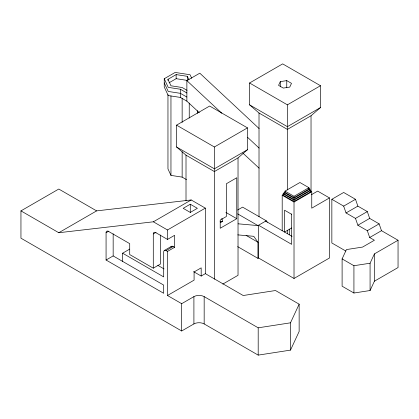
<?xml version="1.0" encoding="UTF-8"?>
<svg xmlns="http://www.w3.org/2000/svg" width="419" height="419" viewBox="0 0 419 419"><rect width="100%" height="100%" fill="white"/><g stroke="black" fill="none" stroke-linecap="round" stroke-linejoin="round"><path stroke-width="0.63" d="M280.295 81.626L278.567 85.356L283.296 88.084L289.754 87.089L291.488 83.355L286.758 80.626L280.295 81.626L280.295 86.827M205.326 273.649L205.326 208.128L191.19 199.963L96.611 210.883L58.78 189.042L20.95 210.883L20.95 238.186L181.684 330.984L193.908 323.929A7.254 4.19 0 0 1 204.168 323.929L258.193 355.118L290.493 350.122L290.493 322.819L299.145 304.173L275.503 290.524L243.203 295.521L205.326 273.649L201.183 276.042L201.183 267.851L194.086 271.947L194.086 280.138L167.495 295.495L167.495 251.426L174.587 247.33L174.587 235.321L167.495 239.417L155.653 232.576A3.342 1.933 60 0 0 153.286 233.943L153.286 268.176L160.383 264.08L160.383 235.012M290.493 350.122L299.145 331.476L299.145 304.173M374.408 281.201L398.05 267.547L398.05 240.249L374.408 253.898L374.408 281.201L370.077 290.524L353.929 293.022L342.108 286.198L342.108 258.895L346.434 249.572L362.582 247.074L374.408 240.249L369.678 237.515L367.311 230.691L357.857 225.233L355.49 218.404L346.031 212.946L343.669 206.122L331.848 199.292L331.848 242.978L345.848 251.06M370.077 290.524L370.077 263.221L374.408 253.898M238.029 157.905L247.482 149.714L247.482 127.874L209.652 106.033L176.551 125.145L176.551 146.985L186.01 155.177L214.381 171.554L238.029 157.905L238.029 275.304L222.824 284.077M311.034 115.754L320.493 107.563L320.493 85.722L282.663 63.882L249.562 82.993L249.562 104.834L259.015 113.025L287.392 129.403L311.034 115.754L311.034 191.41M199.313 112.701L186.874 101.162L180.416 97.433L168.228 95.548L164.232 86.937L164.232 78.746L175.152 72.44L190.069 74.75L191.703 78.269M167.961 80.495L167.961 79.322L176.148 74.592L187.34 76.326L188.974 79.851M169.051 82.789L176.148 78.688L187.34 80.422L187.34 76.326M186.874 101.162L186.874 80.637L199.795 73.178L259.12 128.575M20.95 210.883L58.78 232.728L96.611 210.883M176.551 125.145L214.381 146.985L247.482 127.874M249.562 82.993L287.392 104.834L320.493 85.722M247.482 149.714L214.381 168.826L176.551 146.985M320.493 107.563L287.392 126.674L249.562 104.834M106.07 260.026L113.161 255.93L163.693 285.103L163.693 293.295L106.07 260.026L106.07 232.723L108.799 231.152M58.78 232.728L153.359 221.803L191.19 199.963M190.284 204.226L183.192 208.322L190.284 212.417L197.375 208.322L190.284 204.226L190.284 212.663M153.286 233.943L156.015 232.367M122.62 261.393L122.62 253.202L129.712 249.106M153.359 221.803L167.495 229.968L205.326 208.128M164.384 250.431L171.476 246.335M122.62 253.202L163.693 276.912L163.693 251.96A3.342 1.933 60 0 1 166.055 250.593L173.147 246.498L174.587 247.33M237.62 210.013L242.611 207.133L266.259 220.782L267.296 222.259M220.394 222.688L222.578 221.426L221.866 218.283M236.766 218.697L220.216 228.25L220.216 220.064L226.36 216.513L226.36 183.752L236.766 177.745L236.766 218.697L225.878 212.412M285.03 191.106L299.925 182.506L308.913 187.691L308.913 189.058L294.018 197.658L285.03 192.468L285.03 191.106L294.018 196.291L308.913 187.691M308.756 188.419L309.856 189.058L309.856 190.42L294.018 199.564L284.087 193.835L284.087 192.468L285.219 191.813M309.714 189.791L310.804 190.42L310.804 191.787L294.018 201.476L283.139 195.196L283.139 193.835L284.26 193.185M282.197 230.691L282.197 195.196L283.302 194.557M284.087 192.468L294.018 198.203L309.856 189.058M283.139 193.835L294.018 200.114L310.804 190.42M282.197 195.196L294.018 202.026L311.752 191.787L311.752 208.17L329.481 197.93L329.481 257.994L294.018 278.467L258.549 257.994L257.936 258.35L237.667 246.65M238.097 223.814L257.936 225.584L266.259 220.782M311.563 194.626L317.66 191.106L329.481 197.93M331.848 199.292L343.669 192.468L355.49 199.292L357.857 206.122L367.311 211.579L369.678 218.404L379.132 223.866L381.5 230.691L398.05 240.249M291.65 227.962L284.559 232.058L284.559 210.212L291.65 214.308M343.669 206.122L355.49 199.292M167.495 295.495L181.684 303.681L193.908 296.626A7.254 4.19 0 0 1 204.168 296.626L258.193 327.815L290.493 322.819M346.031 212.946L357.857 206.122M355.49 218.404L367.311 211.579M357.857 225.233L369.678 218.404M367.311 230.691L379.132 223.866M369.678 237.515L381.5 230.691M342.108 258.895L353.929 265.719L370.077 263.221M220.116 221.63L222.578 221.426M237.777 234.881L253.773 236.311L257.936 242.229L257.936 258.35M186.874 92.976L180.416 89.247L168.228 87.362L164.232 78.746M167.961 94.678L167.961 168.93L170.957 175.388L182.145 177.117L186.513 179.641M187.057 90.347L182.145 87.513L170.957 85.785L167.961 79.322M186.874 97.067L180.416 93.337L168.228 91.452L164.232 82.842M310.626 191.137L311.752 191.787M265.641 221.138L292.069 236.395M237.667 213.884L257.936 225.584M246.115 235.405L257.936 242.229M166.055 250.593L167.495 251.426M193.552 271.638L201.23 276.074M157.843 265.347L164.033 268.919M153.286 268.176L129.712 254.569L129.712 243.649L108.432 231.361A3.342 1.933 60 0 0 106.07 232.723M242.852 153.082L259.115 168.171M186.874 80.637L221.798 113.25M247.634 137.374L259.115 148.096M353.929 265.719L353.929 293.022M294.018 196.291L294.018 197.658M294.018 198.203L294.018 199.564M294.018 200.114L294.018 201.476M294.018 202.026L294.018 278.467M291.65 213.947L291.65 244.34L258.549 225.233L258.549 257.994M289.288 229.114L289.288 234.787M287.392 104.834L287.392 190.058M287.392 230.497L287.392 233.76M286.758 80.626L286.758 87.775M259.015 113.025L259.015 216.728M258.193 327.815L258.193 355.118M214.381 146.985L214.381 279.169M204.168 296.626L204.168 323.929M197.428 110.7L197.428 113.308M193.908 296.626L193.908 323.929M189.241 103.058L189.241 118.038M186.01 155.177L186.01 200.832M182.145 98.308L182.145 122.406M182.145 151.715L182.145 177.117M181.684 303.681L181.684 330.984M180.416 89.247L180.416 97.433M176.148 74.592L176.148 78.688M170.957 95.925L170.957 175.388M167.495 229.968L167.495 239.417M113.161 233.828L113.161 255.93M170.863 247.205A3.342 1.933 60 0 1 173.147 246.498"/></g></svg>
